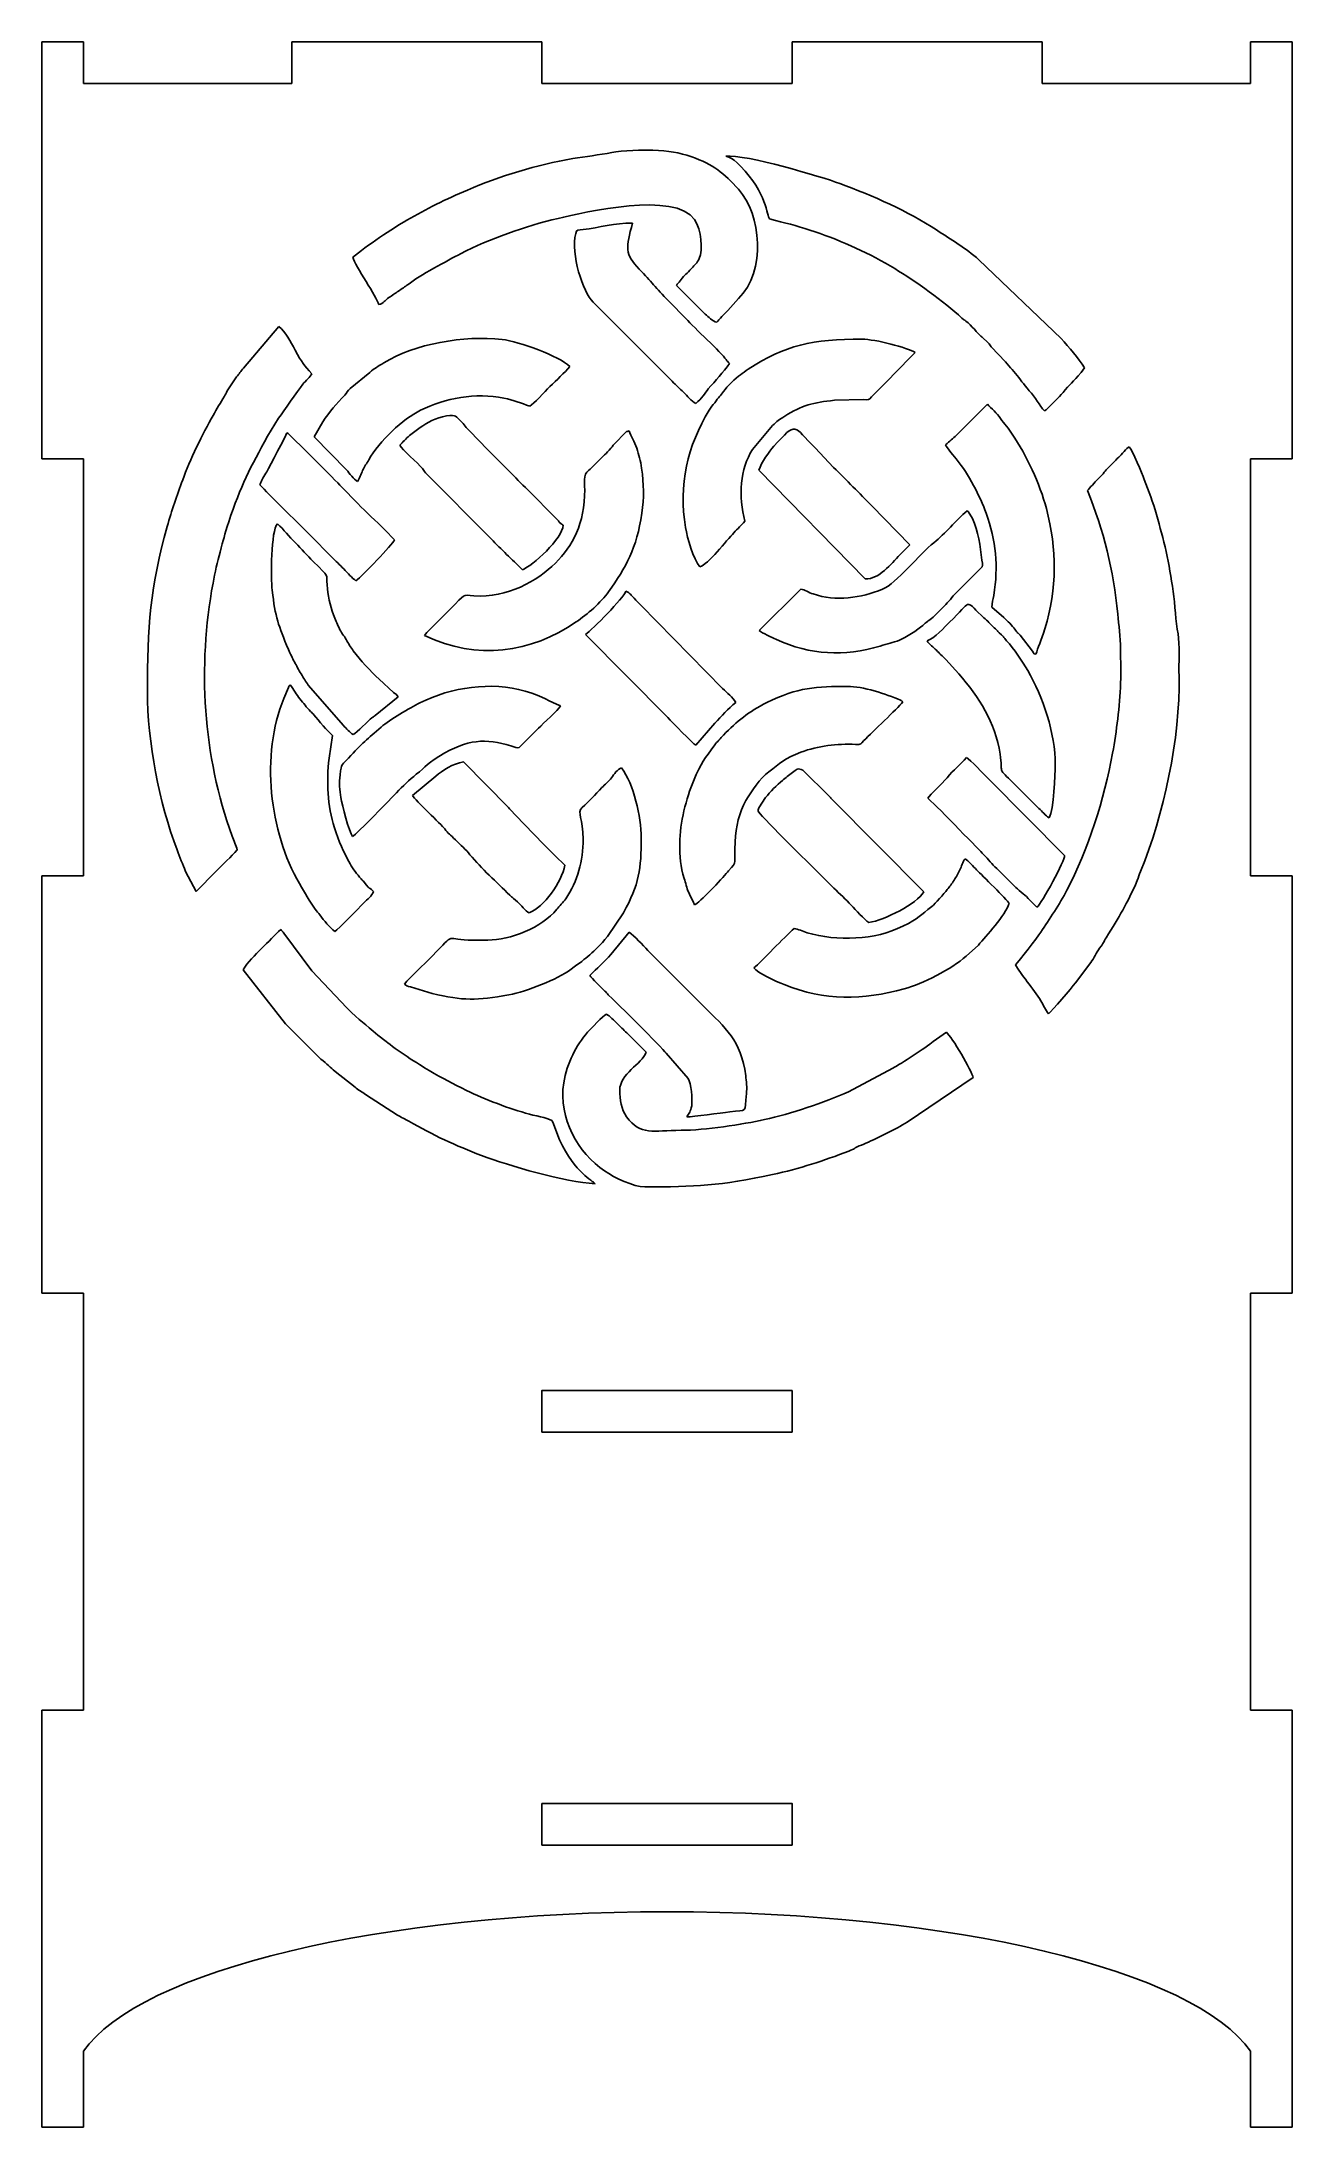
# Model space of a CAD drawing. Header units: millimetres. Extents: x -150 to 0, y 0 to 250.
import ezdxf

# ---------------------------------------------------------------- set-up
doc = ezdxf.new("R2010")
doc.units = ezdxf.units.MM
doc.layers.get('0').update_dxf_attribs({"linetype": 'CONTINUOUS'})

msp = doc.modelspace()

# ---------------------------------------------------------------- linework, layer by layer
for p, q in [((-145, 250), (-150, 250)), ((-150, 250), (-150, 200)), ((-145, 245), (-145, 250)), ((-90, 250), (-120, 250)), ((-120, 250), (-120, 245)), ((-90, 245), (-90, 250)), ((-30, 250), (-60, 250)), ((-60, 250), (-60, 245)), ((-30, 245), (-30, 250)), ((0, 250), (-5, 250)), ((-5, 250), (-5, 245)), ((0, 200), (0, 250)), ((-120, 245), (-145, 245)), ((-60, 245), (-90, 245)), ((-5, 245), (-30, 245)), ((-62, 228.56), (-62.69, 228.76)), ((-37.59, 223.87), (-27.71, 214.44)), ((-70.41, 217.35), (-73.87, 220.76)), ((-74.38, 209.31), (-83.84, 218.77)), ((-74.78, 218.9), (-72.72, 216.79)), ((-66.43, 219.21), (-67.7, 217.78)), ((-125.81, 210.87), (-121.54, 215.87)), ((-45.22, 212.73), (-47.86, 210.05)), ((-37.25, 214.62), (-37.35, 214.7)), ((-37.22, 214.59), (-37.25, 214.62)), ((-36.48, 213.92), (-37.19, 214.57)), ((-34.41, 211.62), (-36.11, 213.41)), ((-113.01, 208.45), (-110.66, 210.36)), ((-127.74, 208.15), (-126.62, 209.82)), ((-51.42, 207.1), (-54.92, 207.02)), ((-40.26, 202.85), (-36.57, 206.55)), ((-121.58, 204.89), (-122.91, 202.72)), ((-117.33, 202.64), (-116.27, 204.42)), ((-113.43, 198.69), (-117.33, 202.64)), ((-105.89, 202.79), (-104.62, 203.75)), ((-98.68, 203.35), (-96.49, 201.08)), ((-81.23, 201.89), (-80.07, 203.06)), ((-62.35, 203.98), (-64.74, 201.13)), ((-150, 200), (-145, 200)), ((-145, 200), (-145, 150)), ((-57.23, 201.32), (-55.02, 198.97)), ((-5, 150), (-5, 200)), ((-5, 200), (0, 200)), ((-96.1, 190.39), (-103.98, 198.34)), ((-51.22, 185.61), (-63.97, 198.64)), ((-91.98, 196.55), (-88.02, 192.55)), ((-50.42, 194.36), (-45.86, 189.71)), ((-38.99, 193.77), (-38.88, 193.67)), ((-38.88, 193.67), (-38.35, 192.84)), ((-37.42, 186.81), (-40.49, 183.76)), ((-63.93, 179.43), (-58.95, 184.38)), ((-78.13, 182.46), (-68.33, 172.47)), ((-34.59, 180.98), (-36.05, 182.21)), ((-74.92, 168.98), (-84.78, 178.95)), ((-31.17, 176.93), (-32.63, 178.86)), ((-39.99, 174.21), (-41.57, 175.95)), ((-120.95, 171.27), (-120.41, 172.57)), ((-113.81, 168.03), (-118.02, 172.85)), ((-109.53, 173.57), (-107.82, 171.99)), ((-107.26, 171.47), (-110, 169.25)), ((-90.41, 167.71), (-92.45, 165.67)), ((-69.28, 168.3), (-71.54, 165.66)), ((-115.1, 166.85), (-115.52, 164.1)), ((-99.41, 163.69), (-94.02, 158.21)), ((-58.71, 162.68), (-55.53, 159.55)), ((-105.51, 159.63), (-102.73, 161.98)), ((-36.4, 161.6), (-27.32, 152.44)), ((-30.39, 158.1), (-33.76, 161.43)), ((-63.99, 158.15), (-63.17, 159.39)), ((-55.27, 159.24), (-44.19, 148.08)), ((-145, 150), (-150, 150)), ((-150, 150), (-150, 100)), ((-131.48, 148.12), (-132.74, 150.55)), ((-129.08, 150.58), (-131.48, 148.12)), ((-67.61, 150.62), (-67.74, 150.47)), ((0, 150), (-5, 150)), ((0, 100), (0, 150)), ((-92.94, 146.89), (-93.41, 147.3)), ((-80.22, 145.58), (-82.13, 142.73)), ((-120.95, 143.14), (-117.58, 138.64)), ((-81.74, 140.59), (-79.54, 143.28)), ((-98.83, 142.31), (-96.5, 142.31)), ((-77.3, 141.08), (-70.61, 134.38)), ((-37.64, 141.71), (-39.13, 140.39)), ((-120.77, 132.26), (-125.85, 138.73)), ((-117.58, 138.64), (-113.4, 134.19)), ((-24.17, 139.61), (-26.02, 137.18)), ((-103.15, 135.9), (-105.76, 136.69)), ((-81.55, 135.27), (-82.05, 135.76)), ((-116.53, 128.05), (-120.77, 132.26)), ((-109.67, 130.93), (-108.69, 130.17)), ((-79.83, 131.18), (-77.49, 128.87)), ((-43.06, 130.15), (-41.49, 131.26)), ((-72.48, 125.71), (-75.09, 128.74)), ((-112.42, 124.68), (-114.81, 126.57)), ((-53.25, 124.14), (-47.91, 126.95)), ((-38.29, 125.82), (-46.19, 120.48)), ((-107.32, 121.34), (-111.17, 123.81)), ((-88.68, 120.48), (-87.89, 118.36)), ((-150, 100), (-145, 100)), ((-145, 100), (-145, 50)), ((-5, 50), (-5, 100)), ((-5, 100), (0, 100)), ((-145, 50), (-150, 50)), ((-150, 50), (-150, 0)), ((0, 50), (-5, 50)), ((0, 0), (0, 50)), ((-145, 0), (-145, 9.11)), ((-5, 9.11), (-5, 0)), ((-150, 0), (-145, 0)), ((-5, 0), (0, 0))]:
    msp.add_line(p, q)
for points in [[(-60, 88.33), (-90, 88.33), (-90, 83.33), (-60, 83.33)], [(-90, 38.83), (-90, 33.83), (-60, 33.83), (-60, 38.83)]]:
    msp.add_lwpolyline(points, close=True)
msp.add_ellipse((-75, 5), major_axis=(-71.4, 0), ratio=0.291783, start_param=3.339947, end_param=6.084831)
for points in [[(-98.94, 232.22), (-95.1, 233.87), (-90.55, 235.26), (-86.3, 235.99)], [(-86.3, 235.99), (-84.77, 236.26), (-83.15, 236.41), (-81.61, 236.72)], [(-81.61, 236.72), (-80.5, 236.95), (-77.71, 237.03), (-76.7, 237)], [(-76.7, 237), (-74.78, 236.93), (-73.59, 236.73), (-72.04, 236.2)], [(-72.04, 236.2), (-69.45, 235.31), (-68.19, 234.25), (-66.42, 232.31)], [(-67.96, 236.28), (-65.53, 236.52), (-56.5, 233.81), (-54.28, 233)], [(-66.17, 235.08), (-67.38, 236.31), (-67.91, 236.25), (-67.96, 236.28)], [(-62.69, 228.76), (-63.04, 229.12), (-63.02, 231.87), (-66.17, 235.08)], [(-54.28, 233), (-50.33, 231.56), (-46.07, 229.67), (-42.67, 227.43)], [(-106.19, 228.61), (-105.04, 229.25), (-103.89, 229.88), (-102.66, 230.51)], [(-102.66, 230.51), (-101.46, 231.11), (-100.24, 231.67), (-98.94, 232.22)], [(-71.7, 228.68), (-74.01, 232.12), (-84.89, 229.56), (-88.06, 228.82)], [(-66.42, 232.31), (-63.66, 229.3), (-63.11, 222.51), (-66.43, 219.21)], [(-112.69, 224.16), (-111.06, 225.51), (-107.91, 227.66), (-106.19, 228.61)], [(-88.06, 228.82), (-92.03, 227.88), (-96.29, 226.38), (-99.75, 224.59)], [(-85.06, 227.48), (-83.08, 227.71), (-81.28, 228.28), (-79.13, 228.25)], [(-79.13, 228.25), (-79.94, 225.37), (-80.07, 224.51), (-78.32, 222.73)], [(-71.13, 224.02), (-70.66, 225.05), (-70.87, 227.45), (-71.7, 228.68)], [(-57.24, 227.21), (-58.95, 227.78), (-60.27, 228.17), (-62, 228.56)], [(-83.84, 218.77), (-85.11, 220.01), (-86.56, 224.55), (-85.95, 227.01)], [(-85.95, 227.01), (-85.83, 227.54), (-85.65, 227.4), (-85.06, 227.48)], [(-47.69, 222.8), (-50.62, 224.59), (-54.01, 226.12), (-57.24, 227.21)], [(-42.67, 227.43), (-40.93, 226.28), (-39.18, 225.26), (-37.59, 223.87)], [(-109.55, 218.48), (-109.8, 219.38), (-112.38, 223.13), (-112.69, 224.16)], [(-99.75, 224.59), (-101.3, 223.78), (-104.7, 221.95), (-106.06, 220.91)], [(-78.32, 222.73), (-76.85, 221.21), (-76.39, 220.52), (-74.78, 218.9)], [(-73.41, 221.35), (-72.75, 222.24), (-72.71, 222.06), (-72.01, 222.86)], [(-72.01, 222.86), (-71.67, 223.23), (-71.39, 223.47), (-71.13, 224.02)], [(-39.64, 216.87), (-41.72, 218.86), (-45.27, 221.34), (-47.69, 222.8)], [(-107.21, 220.11), (-107.57, 219.86), (-107.98, 219.58), (-108.35, 219.32)], [(-106.06, 220.91), (-106.43, 220.62), (-106.8, 220.39), (-107.21, 220.11)], [(-73.87, 220.76), (-73.73, 220.99), (-73.57, 221.12), (-73.41, 221.35)], [(-108.35, 219.32), (-108.79, 219.01), (-109.02, 218.63), (-109.55, 218.48)], [(-67.7, 217.78), (-68.04, 217.46), (-68.82, 216.66), (-69.01, 216.37)], [(-121.54, 215.87), (-120.76, 215.2), (-120.16, 214.06), (-119.59, 213.01)], [(-72.72, 216.79), (-71.75, 215.74), (-68.48, 212.73), (-67.91, 211.89)], [(-69.01, 216.37), (-69.59, 216.51), (-70.04, 217.01), (-70.41, 217.35)], [(-39.14, 216.5), (-39.41, 216.7), (-39.39, 216.63), (-39.64, 216.87)], [(-37.35, 214.7), (-37.71, 215), (-38.49, 216.02), (-39.14, 216.5)], [(-119.59, 213.01), (-118.76, 211.45), (-118.53, 211.31), (-117.6, 210.18)], [(-108.96, 211.49), (-105.32, 213.81), (-99.32, 214.81), (-94.79, 214.31)], [(-94.79, 214.31), (-92.75, 214.09), (-87.92, 212.29), (-86.64, 211.08)], [(-65.25, 210.76), (-60.81, 213.63), (-57.56, 214.38), (-51.58, 214.34)], [(-51.58, 214.34), (-50.02, 214.32), (-46.17, 213.36), (-45.22, 212.73)], [(-37.19, 214.57), (-37.2, 214.58), (-37.21, 214.58), (-37.22, 214.59)], [(-36.11, 213.41), (-36.3, 213.64), (-36.27, 213.68), (-36.48, 213.92)], [(-27.71, 214.44), (-26.78, 213.36), (-25.67, 212.11), (-24.93, 210.89)], [(-126.62, 209.82), (-126.37, 210.16), (-126.08, 210.5), (-125.81, 210.87)], [(-117.6, 210.18), (-117.77, 209.89), (-118.38, 209.29), (-118.66, 208.96)], [(-110.66, 210.36), (-110.09, 210.89), (-109.62, 211.07), (-108.96, 211.49)], [(-86.64, 211.08), (-87.3, 210.3), (-88.25, 209.43), (-89.06, 208.66)], [(-67.5, 211.44), (-68.25, 210.35), (-69.21, 209.37), (-70.05, 208.38)], [(-68.21, 208.09), (-67.85, 208.67), (-66.75, 209.7), (-66.2, 210.06)], [(-67.91, 211.89), (-67.75, 211.67), (-67.69, 211.63), (-67.5, 211.44)], [(-66.2, 210.06), (-65.87, 210.29), (-65.65, 210.5), (-65.25, 210.76)], [(-47.86, 210.05), (-48.77, 209.19), (-49.57, 208.35), (-50.46, 207.43)], [(-32.8, 209.74), (-33.39, 210.43), (-33.81, 210.98), (-34.41, 211.62)], [(-24.93, 210.89), (-26.08, 209.33), (-26.49, 209.18), (-27.24, 208.27)], [(-129.45, 205.19), (-128.99, 205.99), (-128.58, 206.68), (-128.08, 207.51)], [(-128.08, 207.51), (-127.98, 207.7), (-127.89, 207.89), (-127.74, 208.15)], [(-118.66, 208.96), (-119.38, 208.09), (-120.92, 205.72), (-121.58, 204.89)], [(-116.27, 204.42), (-115.52, 205.63), (-114.62, 206.62), (-113.65, 207.63)], [(-113.65, 207.63), (-113.36, 207.94), (-113.34, 208.14), (-113.01, 208.45)], [(-94.56, 207.27), (-97.97, 207.96), (-101.62, 207.27), (-104.56, 205.82)], [(-89.06, 208.66), (-89.69, 208.04), (-90.97, 206.58), (-91.45, 206.31)], [(-73, 207.96), (-73.53, 208.44), (-73.9, 208.81), (-74.38, 209.31)], [(-71.56, 206.65), (-72.09, 206.89), (-72.55, 207.57), (-73, 207.96)], [(-70.05, 208.38), (-70.44, 207.92), (-70.82, 207.16), (-71.56, 206.65)], [(-69.28, 206.73), (-68.82, 207.4), (-68.53, 207.56), (-68.21, 208.09)], [(-32.04, 208.75), (-32.37, 209.14), (-32.48, 209.36), (-32.8, 209.74)], [(-30.15, 206.27), (-30.72, 207.18), (-31.37, 207.96), (-32.04, 208.75)], [(-27.24, 208.27), (-27.99, 207.34), (-28.26, 207.16), (-29.09, 206.32)], [(-133.09, 197.48), (-132.26, 199.81), (-130.66, 203.04), (-129.45, 205.19)], [(-104.56, 205.82), (-106.63, 204.81), (-109.53, 202.1), (-110.76, 199.88)], [(-104.62, 203.75), (-103.7, 204.32), (-102.8, 204.93), (-101.43, 205.15)], [(-101.43, 205.15), (-100.25, 205.32), (-100.3, 205.07), (-99.74, 204.52)], [(-91.45, 206.31), (-92.53, 206.67), (-93.34, 207.03), (-94.56, 207.27)], [(-72.78, 191.77), (-73.63, 196.79), (-72.55, 201.61), (-69.93, 205.84)], [(-69.93, 205.84), (-69.71, 206.19), (-69.5, 206.41), (-69.28, 206.73)], [(-60.87, 205.12), (-61.54, 204.69), (-61.8, 204.5), (-62.35, 203.98)], [(-54.92, 207.02), (-57.43, 206.76), (-58.86, 206.4), (-60.87, 205.12)], [(-50.46, 207.43), (-50.82, 207.05), (-50.77, 207.02), (-51.42, 207.1)], [(-36.57, 206.55), (-36.08, 206), (-35.46, 205.5), (-35, 204.82)], [(-29.74, 205.77), (-30.02, 206), (-29.97, 205.98), (-30.15, 206.27)], [(-29.09, 206.32), (-29.41, 206), (-29.4, 205.93), (-29.74, 205.77)], [(-122.91, 202.72), (-124.94, 199.04), (-126.15, 196.73), (-127.57, 192.45)], [(-123.01, 198.46), (-122.63, 199.18), (-120.71, 202.69), (-120.59, 203.13)], [(-120.59, 203.13), (-120.16, 202.88), (-114.59, 197.2), (-114.07, 196.69)], [(-107.05, 201.63), (-106.69, 202.02), (-106.3, 202.41), (-105.89, 202.79)], [(-99.74, 204.52), (-99.37, 204.16), (-99.03, 203.62), (-98.68, 203.35)], [(-80.07, 203.06), (-79.79, 203.32), (-79.95, 203.24), (-79.55, 203.35)], [(-79.55, 203.35), (-79.29, 202.68), (-78.93, 202.07), (-78.63, 201.27)], [(-62.19, 201.5), (-59.4, 204.58), (-59.88, 203.94), (-57.23, 201.32)], [(-41.58, 201.69), (-41.1, 202.13), (-40.72, 202.39), (-40.26, 202.85)], [(-35, 204.82), (-34.78, 204.49), (-34.53, 204.22), (-34.27, 203.91)], [(-34.27, 203.91), (-34.01, 203.59), (-33.8, 203.25), (-33.59, 202.94)], [(-33.59, 202.94), (-31.87, 200.43), (-30.29, 197.04), (-29.49, 194.03)], [(-104.34, 198.85), (-104.84, 199.43), (-106.84, 201.19), (-107.05, 201.63)], [(-96.49, 201.08), (-94.95, 199.56), (-93.55, 198.11), (-91.98, 196.55)], [(-84.21, 198.77), (-83.68, 199.29), (-83.22, 199.74), (-82.71, 200.27)], [(-82.71, 200.27), (-82.43, 200.55), (-82.2, 200.76), (-81.93, 201.04)], [(-81.93, 201.04), (-81.62, 201.36), (-81.58, 201.54), (-81.23, 201.89)], [(-78.63, 201.27), (-78.36, 200.49), (-78.17, 199.75), (-78.04, 198.88)], [(-64.74, 201.13), (-66.24, 198.81), (-66.44, 195.49), (-65.66, 192.51)], [(-63.97, 198.64), (-63.71, 199.54), (-62.72, 200.91), (-62.19, 201.5)], [(-40.18, 199.84), (-40.47, 200.19), (-41.49, 201.36), (-41.58, 201.69)], [(-22.13, 198.88), (-21.67, 199.34), (-21.28, 199.73), (-20.82, 200.19)], [(-20.82, 200.19), (-20.52, 200.5), (-19.83, 201.28), (-19.56, 201.45)], [(-19.56, 201.45), (-19.16, 200.98), (-18.02, 198.23), (-17.75, 197.52)], [(-123.83, 196.9), (-123.7, 197.3), (-123.25, 198.03), (-123.01, 198.46)], [(-112.12, 197.29), (-112.56, 197.5), (-113.11, 198.3), (-113.43, 198.69)], [(-111.51, 198.6), (-111.69, 198.22), (-111.9, 197.57), (-112.12, 197.29)], [(-110.76, 199.88), (-111.03, 199.38), (-111.26, 199.19), (-111.51, 198.6)], [(-103.98, 198.34), (-104.18, 198.57), (-104.15, 198.61), (-104.34, 198.85)], [(-84.87, 196.3), (-84.87, 196.74), (-84.91, 197.46), (-84.87, 197.86)], [(-84.87, 197.86), (-84.83, 198.31), (-84.46, 198.51), (-84.21, 198.77)], [(-78.04, 198.88), (-77.76, 196.96), (-77.76, 195.32), (-78.02, 193.48)], [(-55.02, 198.97), (-53.41, 197.42), (-51.96, 195.88), (-50.42, 194.36)], [(-36.72, 193.49), (-37.42, 195.44), (-38.92, 198.31), (-40.18, 199.84)], [(-24.56, 196.19), (-24.32, 196.53), (-23.68, 197.19), (-23.32, 197.55)], [(-23.32, 197.55), (-23.11, 197.77), (-22.87, 197.96), (-22.7, 198.19)], [(-22.7, 198.19), (-22.44, 198.51), (-22.46, 198.56), (-22.13, 198.88)], [(-17.75, 197.52), (-17.21, 196.09), (-16.71, 194.79), (-16.3, 193.34)], [(-134.95, 191.88), (-134.4, 193.82), (-133.77, 195.59), (-133.09, 197.48)], [(-118.08, 191.13), (-119.45, 192.5), (-122.77, 195.7), (-123.83, 196.9)], [(-114.07, 196.69), (-112.98, 195.59), (-112, 194.5), (-110.89, 193.46)], [(-88.38, 187.51), (-86.33, 189.55), (-84.86, 192.21), (-84.87, 196.3)], [(-20.94, 181.39), (-21.44, 186.68), (-22.63, 191.39), (-24.56, 196.19)], [(-110.89, 193.46), (-109.78, 192.41), (-108.7, 191.37), (-107.69, 190.29)], [(-88.02, 192.55), (-87.81, 192.28), (-88.04, 192.49), (-87.74, 192.26)], [(-78.02, 193.48), (-78.63, 189.22), (-79.92, 187.04), (-82.02, 184.05)], [(-65.66, 192.51), (-66.08, 192.07), (-66.54, 191.61), (-66.98, 191.14)], [(-42.99, 189.95), (-41.59, 191.06), (-40.44, 192.57), (-38.99, 193.77)], [(-38.35, 192.84), (-37.64, 191.29), (-37.44, 189.56), (-37.23, 187.87)], [(-35.8, 183.63), (-35.24, 187.11), (-35.54, 190.21), (-36.72, 193.49)], [(-29.49, 194.03), (-28.21, 189.18), (-28.21, 184.43), (-29.67, 179.64)], [(-16.3, 193.34), (-15.87, 191.79), (-15.47, 190.47), (-15.13, 188.88)], [(-137.32, 172.14), (-137.36, 179.61), (-136.93, 184.87), (-134.95, 191.88)], [(-127.57, 192.45), (-128.12, 190.76), (-128.17, 190.35), (-128.61, 188.82)], [(-122.36, 184.25), (-122.54, 185.73), (-122.5, 191.4), (-121.73, 192.21)], [(-121.73, 192.21), (-120.97, 191.53), (-120.31, 190.68), (-119.57, 189.93)], [(-115.23, 188.25), (-116.17, 189.18), (-117.2, 190.26), (-118.08, 191.13)], [(-107.69, 190.29), (-107.94, 189.73), (-111.5, 185.99), (-112.32, 185.38)], [(-92.34, 186.71), (-93.6, 187.95), (-94.87, 189.15), (-96.1, 190.39)], [(-87.47, 192.06), (-87.48, 190.45), (-91.16, 187.16), (-92.34, 186.71)], [(-87.74, 192.26), (-87.68, 192.21), (-87.54, 192.11), (-87.47, 192.06)], [(-71.08, 187.04), (-71.83, 187.99), (-72.56, 190.49), (-72.78, 191.77)], [(-66.98, 191.14), (-67.84, 190.22), (-70.09, 187.32), (-71.08, 187.04)], [(-128.61, 188.82), (-128.93, 187.65), (-129.21, 186.36), (-129.45, 185.1)], [(-119.57, 189.93), (-118.81, 189.17), (-118.19, 188.47), (-117.42, 187.7)], [(-117.42, 187.7), (-115.37, 185.63), (-115.88, 186.34), (-115.77, 184.88)], [(-113.77, 186.8), (-114.25, 187.29), (-114.74, 187.77), (-115.23, 188.25)], [(-98.15, 183.58), (-94.18, 183.26), (-90.52, 185.38), (-88.38, 187.51)], [(-47.06, 188.49), (-48.13, 187.39), (-49.54, 185.54), (-51.22, 185.61)], [(-49.15, 184.37), (-47.54, 185.04), (-44.64, 188.64), (-42.99, 189.95)], [(-45.86, 189.71), (-46.26, 189.29), (-46.62, 188.95), (-47.06, 188.49)], [(-37.23, 187.87), (-37.15, 187.22), (-37.02, 187.2), (-37.42, 186.81)], [(-15.13, 188.88), (-14.82, 187.36), (-14.52, 185.74), (-14.28, 184.11)], [(-129.45, 185.1), (-131.31, 175.08), (-130.67, 164.46), (-127.17, 154.77)], [(-112.32, 185.38), (-112.77, 185.71), (-113.28, 186.32), (-113.77, 186.8)], [(-120.4, 177.16), (-121.62, 180.06), (-121.97, 180.96), (-122.36, 184.25)], [(-115.77, 184.88), (-115.68, 183.68), (-115.42, 182.46), (-115, 181.3)], [(-101, 181.98), (-99.11, 183.87), (-99.6, 183.7), (-98.15, 183.58)], [(-82.02, 184.05), (-82.89, 182.8), (-84.58, 181.33), (-85.88, 180.45)], [(-84.78, 178.95), (-83.94, 179.56), (-80.18, 183.3), (-79.95, 184.13)], [(-79.95, 184.13), (-79.47, 183.95), (-79.28, 183.6), (-78.95, 183.29)], [(-78.95, 183.29), (-78.65, 182.99), (-78.43, 182.76), (-78.13, 182.46)], [(-58.95, 184.38), (-58.51, 184.3), (-57.98, 183.97), (-57.48, 183.8)], [(-57.48, 183.8), (-54.74, 182.87), (-51.72, 183.31), (-49.15, 184.37)], [(-41.2, 182.92), (-41.45, 182.64), (-41.65, 182.45), (-41.92, 182.18)], [(-40.49, 183.76), (-40.75, 183.5), (-40.92, 183.25), (-41.2, 182.92)], [(-41.11, 180.41), (-38.41, 183.05), (-39.3, 183.14), (-37.32, 181.26)], [(-36.05, 182.21), (-36.04, 182.73), (-35.87, 183.14), (-35.8, 183.63)], [(-14.28, 184.11), (-14.04, 182.49), (-14, 180.51), (-13.71, 179.02)], [(-115, 181.3), (-114.8, 180.73), (-114.6, 180.3), (-114.33, 179.74)], [(-85.88, 180.45), (-91.37, 176.71), (-97.77, 175.79), (-104.07, 178.82)], [(-104.07, 178.82), (-103.86, 179.22), (-102.93, 180.03), (-102.55, 180.42)], [(-102.55, 180.42), (-102.02, 180.97), (-101.54, 181.44), (-101, 181.98)], [(-44.32, 180.02), (-44.92, 179.5), (-46.38, 178.56), (-47.12, 178.27)], [(-43.91, 180.4), (-44.08, 180.25), (-44.17, 180.16), (-44.32, 180.02)], [(-43.45, 180.72), (-43.66, 180.56), (-43.69, 180.58), (-43.91, 180.4)], [(-43.81, 178.18), (-43, 178.43), (-41.62, 179.9), (-41.11, 180.41)], [(-41.92, 182.18), (-42.33, 181.77), (-43.02, 181.05), (-43.45, 180.72)], [(-37.32, 181.26), (-36.85, 180.82), (-36.51, 180.51), (-36.07, 180.07)], [(-36.07, 180.07), (-35.84, 179.84), (-35.67, 179.68), (-35.45, 179.45)], [(-33.27, 179.58), (-33.55, 179.96), (-34.23, 180.61), (-34.59, 180.98)], [(-20.6, 177.19), (-20.59, 178.61), (-20.82, 180.11), (-20.94, 181.39)], [(-114.33, 179.74), (-114.17, 179.41), (-114.12, 179.24), (-113.92, 178.99)], [(-113.92, 178.99), (-113.7, 178.71), (-113.66, 178.67), (-113.48, 178.35)], [(-113.48, 178.35), (-113.23, 177.91), (-112.91, 177.35), (-112.63, 176.98)], [(-61.93, 178.37), (-62.37, 178.57), (-63.61, 179.11), (-63.93, 179.43)], [(-49.42, 177.56), (-53.77, 176.25), (-57.79, 176.48), (-61.93, 178.37)], [(-47.12, 178.27), (-47.92, 177.95), (-48.57, 177.82), (-49.42, 177.56)], [(-42.69, 177.05), (-43.01, 177.37), (-43.59, 177.81), (-43.81, 178.18)], [(-35.45, 179.45), (-35.35, 179.34), (-35.26, 179.22), (-35.16, 179.14)], [(-35.16, 179.14), (-34.25, 178.36), (-35.01, 179.02), (-34.27, 178.2)], [(-34.27, 178.2), (-33.37, 177.21), (-32.41, 175.75), (-31.74, 174.61)], [(-32.63, 178.86), (-33.04, 179.3), (-32.74, 178.83), (-33.27, 179.58)], [(-29.67, 179.64), (-30.13, 178.13), (-30.51, 177.42), (-30.76, 176.57)], [(-13.71, 179.02), (-13.48, 177.75), (-13.63, 175.44), (-13.59, 173.94)], [(-119.68, 175.65), (-119.95, 176.16), (-120.17, 176.6), (-120.4, 177.16)], [(-118.89, 174.21), (-119.19, 174.69), (-119.44, 175.21), (-119.68, 175.65)], [(-112.63, 176.98), (-111.79, 175.81), (-110.56, 174.56), (-109.53, 173.57)], [(-41.57, 175.95), (-41.98, 176.38), (-42.3, 176.65), (-42.69, 177.05)], [(-30.76, 176.57), (-31.12, 176.72), (-30.93, 176.55), (-31.17, 176.93)], [(-20.6, 173.11), (-20.54, 174.79), (-20.6, 175.58), (-20.6, 177.19)], [(-120.41, 172.57), (-120.29, 172.81), (-120.33, 172.76), (-120.18, 172.91)], [(-120.18, 172.91), (-119.78, 172.33), (-119.45, 171.73), (-119.04, 171.25)], [(-118.02, 172.85), (-118.33, 173.32), (-118.58, 173.71), (-118.89, 174.21)], [(-104.63, 170.75), (-100.83, 172.64), (-96.13, 173.33), (-92.02, 172.16)], [(-63.02, 170.78), (-59.33, 172.63), (-57.04, 172.72), (-53.32, 172.72)], [(-53.32, 172.72), (-51.57, 172.72), (-48.69, 171.83), (-47.01, 171.07)], [(-35.05, 164.6), (-35.64, 168.44), (-37.57, 171.44), (-39.99, 174.21)], [(-31.74, 174.61), (-29.9, 171.48), (-28.43, 167.13), (-28.43, 163.32)], [(-21.55, 164.73), (-21.08, 167.36), (-20.71, 170.27), (-20.6, 173.11)], [(-13.59, 173.94), (-13.42, 166.6), (-15.43, 157.2), (-18.21, 150.53)], [(-133.77, 153.12), (-135.9, 158.79), (-137.32, 166.02), (-137.32, 172.14)], [(-119.08, 149.08), (-122.68, 155.24), (-123.77, 164.55), (-120.95, 171.27)], [(-119.04, 171.25), (-118.56, 170.68), (-118.27, 170.26), (-117.75, 169.72)], [(-109.28, 167.85), (-108.26, 168.75), (-105.88, 170.13), (-104.63, 170.75)], [(-107.82, 171.99), (-107.5, 171.78), (-107.46, 171.81), (-107.26, 171.47)], [(-92.02, 172.16), (-89.69, 171.5), (-89.2, 170.92), (-87.76, 170.39)], [(-87.76, 170.39), (-88.01, 169.91), (-89.87, 168.27), (-90.41, 167.71)], [(-66.73, 170.79), (-67.76, 170.01), (-68.38, 169.19), (-69.28, 168.3)], [(-68.33, 172.47), (-67.77, 171.91), (-67.15, 171.42), (-66.73, 170.79)], [(-68.23, 166.87), (-66.59, 168.57), (-65.24, 169.67), (-63.02, 170.78)], [(-46.7, 170.88), (-47.49, 169.96), (-50.27, 167.36), (-51.38, 166.22)], [(-47.01, 171.07), (-46.8, 170.98), (-46.92, 171.03), (-46.82, 170.97)], [(-46.82, 170.97), (-46.8, 170.96), (-46.77, 170.9), (-46.76, 170.93)], [(-46.76, 170.93), (-46.75, 170.94), (-46.73, 170.9), (-46.7, 170.88)], [(-117.75, 169.72), (-117.61, 169.57), (-117.49, 169.48), (-117.36, 169.33)], [(-117.36, 169.33), (-116.77, 168.63), (-115.76, 167.33), (-115.1, 166.85)], [(-112.64, 166.94), (-113.01, 167.2), (-113.46, 167.67), (-113.81, 168.03)], [(-113.22, 164.12), (-111.63, 165.87), (-110.9, 166.43), (-109.28, 167.85)], [(-110.39, 168.96), (-110.84, 168.59), (-112.17, 167.21), (-112.64, 166.94)], [(-110, 169.25), (-110.18, 169.1), (-110.26, 169.06), (-110.39, 168.96)], [(-71.54, 165.66), (-71.93, 165.91), (-74.36, 168.43), (-74.92, 168.98)], [(-93.13, 165.41), (-96.29, 166.44), (-98.45, 166.54), (-101.63, 164.75)], [(-92.45, 165.67), (-92.72, 165.4), (-92.74, 165.29), (-93.13, 165.41)], [(-71.83, 161.36), (-70.82, 163.75), (-70.56, 163.94), (-69.28, 165.7)], [(-69.28, 165.7), (-69.03, 166.04), (-68.55, 166.53), (-68.23, 166.87)], [(-52.38, 165.77), (-54.61, 165.86), (-56.89, 165.59), (-58.93, 164.84)], [(-51.38, 166.22), (-51.8, 165.79), (-51.67, 165.75), (-52.38, 165.77)], [(-115.52, 164.1), (-115.88, 161.32), (-115.71, 158.43), (-114.9, 155.78)], [(-114.22, 162.12), (-114.07, 163.55), (-113.92, 163.33), (-113.22, 164.12)], [(-101.63, 164.75), (-103.79, 163.55), (-103.88, 163.08), (-105.07, 162.18)], [(-102.73, 161.98), (-101.87, 162.63), (-100.71, 163.46), (-99.41, 163.69)], [(-81.66, 161.77), (-81.35, 162.21), (-80.96, 162.78), (-80.44, 162.94)], [(-80.44, 162.94), (-79.02, 161.05), (-78.09, 157.06), (-78.09, 154.58)], [(-58.93, 164.84), (-60.87, 164.11), (-61.47, 163.47), (-62.77, 162.49)], [(-59.96, 162.4), (-59.49, 162.75), (-59.27, 162.99), (-58.71, 162.68)], [(-41.4, 161.78), (-40.68, 162.71), (-39.78, 163.35), (-39.08, 164.19)], [(-39.08, 164.19), (-38.65, 163.98), (-36.98, 162.16), (-36.4, 161.6)], [(-33.76, 161.43), (-35.38, 163.05), (-34.68, 162.17), (-35.05, 164.6)], [(-28.43, 163.32), (-28.43, 162.17), (-28.6, 157.95), (-29.16, 156.96)], [(-27.04, 148.29), (-24.53, 153.09), (-22.54, 159.24), (-21.55, 164.73)], [(-114.12, 159.4), (-114.27, 160.27), (-114.32, 161.14), (-114.22, 162.12)], [(-105.07, 162.18), (-105.92, 161.55), (-106.68, 160.74), (-107.43, 159.98)], [(-85.17, 158.19), (-84.34, 159), (-83.62, 159.71), (-82.81, 160.59)], [(-82.81, 160.59), (-82.46, 160.96), (-81.94, 161.37), (-81.66, 161.77)], [(-73.47, 153.9), (-73.47, 156.38), (-72.67, 159.37), (-71.83, 161.36)], [(-62.77, 162.49), (-63.89, 161.65), (-64.79, 160.23), (-65.53, 159.03)], [(-63.17, 159.39), (-62.67, 160.08), (-61.79, 160.9), (-61.16, 161.45)], [(-61.16, 161.45), (-60.77, 161.8), (-60.4, 162.07), (-59.96, 162.4)], [(-43.72, 159.32), (-43.46, 159.78), (-42, 161.01), (-41.4, 161.78)], [(-112.72, 154.72), (-113.14, 155.26), (-113.97, 158.52), (-114.12, 159.4)], [(-107.43, 159.98), (-107.99, 159.43), (-112.21, 155.03), (-112.72, 154.72)], [(-101.66, 155.63), (-102.04, 156.15), (-105.26, 159.11), (-105.51, 159.63)], [(-94.02, 158.21), (-93.58, 157.67), (-87.77, 151.65), (-87.25, 151.31)], [(-85.06, 154.39), (-85.06, 156.91), (-85.84, 157.55), (-85.17, 158.19)], [(-65.53, 159.03), (-66.36, 157.67), (-66.73, 155.89), (-66.83, 154.1)], [(-63.84, 157.45), (-64.09, 157.74), (-64.15, 157.78), (-63.99, 158.15)], [(-55.53, 159.55), (-55.38, 159.4), (-55.39, 159.4), (-55.27, 159.24)], [(-37.19, 152.75), (-37.83, 153.38), (-43.27, 159.01), (-43.72, 159.32)], [(-29.81, 157.52), (-29.99, 157.7), (-30.17, 157.89), (-30.39, 158.1)], [(-29.16, 156.96), (-29.48, 157.13), (-29.51, 157.22), (-29.81, 157.52)], [(-114.9, 155.78), (-114.37, 154.07), (-113.81, 152.96), (-113.02, 151.46)], [(-100.36, 154.32), (-101.03, 154.98), (-101.24, 155.05), (-101.66, 155.63)], [(-54.98, 148.55), (-56.89, 150.46), (-62.49, 155.92), (-63.84, 157.45)], [(-132.74, 150.55), (-133.08, 151.42), (-133.43, 152.21), (-133.77, 153.12)], [(-126.57, 153.12), (-127.25, 152.32), (-128.28, 151.39), (-129.08, 150.58)], [(-127.17, 154.77), (-126.98, 154.25), (-126.66, 153.65), (-126.57, 153.12)], [(-98.63, 152.55), (-99.11, 153.15), (-99.8, 153.75), (-100.36, 154.32)], [(-93.87, 147.7), (-95.39, 149.23), (-97.3, 150.91), (-98.63, 152.55)], [(-87.14, 147.26), (-85.71, 149.37), (-85.05, 151.83), (-85.06, 154.39)], [(-78.09, 154.58), (-78.09, 150.85), (-78.32, 149), (-80.22, 145.58)], [(-72.94, 149.7), (-73.39, 151.12), (-73.47, 152.32), (-73.47, 153.9)], [(-66.83, 154.1), (-66.99, 151.23), (-66.48, 151.91), (-67.61, 150.62)], [(-35.67, 151.08), (-36.19, 151.6), (-36.65, 152.22), (-37.19, 152.75)], [(-113.02, 151.46), (-112.68, 150.81), (-112.17, 150.2), (-111.69, 149.66)], [(-87.25, 151.31), (-87.64, 149.23), (-89.75, 146.27), (-91.55, 145.56)], [(-67.74, 150.47), (-68.46, 149.6), (-71.1, 146.8), (-71.69, 146.52)], [(-40.57, 149.49), (-40.3, 149.88), (-40.11, 150.28), (-39.88, 150.74)], [(-39.88, 150.74), (-39.68, 151.11), (-39.52, 151.71), (-39.25, 152.05)], [(-39.25, 152.05), (-38.83, 151.8), (-38.25, 151.12), (-37.86, 150.73)], [(-37.86, 150.73), (-37.24, 150.08), (-34.23, 147.15), (-33.96, 146.72)], [(-33.99, 149.46), (-34.56, 150.02), (-35.1, 150.53), (-35.67, 151.08)], [(-27.32, 152.44), (-27.19, 151.99), (-30.08, 146.65), (-30.63, 146.25)], [(-18.21, 150.53), (-18.36, 150.19), (-18.43, 149.81), (-18.59, 149.44)], [(-117.19, 146.02), (-117.88, 146.97), (-118.43, 147.97), (-119.08, 149.08)], [(-111.69, 149.66), (-111.56, 149.51), (-111.44, 149.39), (-111.34, 149.26)], [(-111.34, 149.26), (-110.3, 147.99), (-111.1, 148.97), (-110.19, 148.12)], [(-110.19, 148.12), (-110.37, 147.63), (-110.97, 147.16), (-111.33, 146.8)], [(-93.41, 147.3), (-93.62, 147.5), (-93.64, 147.47), (-93.87, 147.7)], [(-72.4, 148.01), (-72.66, 148.62), (-72.76, 149.13), (-72.94, 149.7)], [(-71.69, 146.52), (-71.8, 146.86), (-72.2, 147.54), (-72.4, 148.01)], [(-52.89, 146.47), (-53.58, 147.2), (-54.27, 147.85), (-54.98, 148.55)], [(-44.19, 148.08), (-45, 146.67), (-48.92, 144.7), (-50.8, 144.41)], [(-43.23, 146.34), (-42.83, 146.65), (-41.81, 147.87), (-41.39, 148.37)], [(-41.39, 148.37), (-41.08, 148.74), (-40.84, 149.07), (-40.57, 149.49)], [(-32.28, 147.87), (-33, 148.4), (-33.36, 148.82), (-33.99, 149.46)], [(-30.63, 146.25), (-31.17, 146.74), (-31.76, 147.47), (-32.28, 147.87)], [(-30.17, 143.27), (-29.14, 144.8), (-27.9, 146.66), (-27.04, 148.29)], [(-18.59, 149.44), (-19.87, 146.58), (-20.72, 145.18), (-22.33, 142.6)], [(-116.63, 145.32), (-116.83, 145.59), (-116.99, 145.73), (-117.19, 146.02)], [(-114.84, 143.33), (-115.5, 143.86), (-116.12, 144.62), (-116.63, 145.32)], [(-111.33, 146.8), (-112.05, 146.07), (-114.38, 143.66), (-114.84, 143.33)], [(-96.5, 142.31), (-93.83, 142.31), (-89.98, 143.79), (-88.21, 146)], [(-91.55, 145.56), (-91.94, 145.79), (-92.53, 146.53), (-92.94, 146.89)], [(-88.21, 146), (-87.9, 146.41), (-87.46, 146.78), (-87.14, 147.26)], [(-50.8, 144.41), (-51.33, 144.8), (-52.39, 145.93), (-52.89, 146.47)], [(-46.7, 143.98), (-44.76, 144.95), (-44.61, 145.28), (-43.23, 146.34)], [(-33.96, 146.72), (-34.39, 145.23), (-36.78, 142.83), (-37.64, 141.71)], [(-123.66, 141.27), (-122.78, 142.09), (-122.08, 142.93), (-121.31, 143.57)], [(-121.31, 143.57), (-121.19, 143.43), (-121.06, 143.29), (-120.95, 143.14)], [(-103.75, 139.8), (-100.22, 143.34), (-101.77, 142.45), (-98.83, 142.31)], [(-82.13, 142.73), (-83.9, 140.71), (-84.54, 140.26), (-86.48, 138.84)], [(-79.54, 143.28), (-78.87, 142.75), (-77.95, 141.73), (-77.3, 141.08)], [(-64.58, 138.97), (-63.62, 139.75), (-60.94, 142.68), (-59.76, 143.7)], [(-59.76, 143.7), (-59.27, 143.65), (-58.69, 143.35), (-58.2, 143.19)], [(-58.2, 143.19), (-54.59, 142.15), (-50.07, 142.29), (-46.7, 143.98)], [(-33.22, 139.35), (-32.7, 139.85), (-30.64, 142.57), (-30.17, 143.27)], [(-22.33, 142.6), (-22.65, 142.07), (-22.58, 142.04), (-23.11, 141.35)], [(-125.85, 138.73), (-125.29, 139.64), (-124.4, 140.55), (-123.66, 141.27)], [(-84.25, 138.08), (-83.44, 138.88), (-82.49, 139.74), (-81.74, 140.59)], [(-39.13, 140.39), (-40.84, 138.84), (-44.4, 137.04), (-46.55, 136.46)], [(-23.11, 141.35), (-23.54, 140.8), (-23.79, 140.14), (-24.17, 139.61)], [(-106.48, 137.04), (-105.78, 137.9), (-104.58, 138.96), (-103.75, 139.8)], [(-86.48, 138.84), (-88.25, 137.55), (-91.71, 136.18), (-93.99, 135.75)], [(-82.47, 136.2), (-82.87, 136.6), (-84.02, 137.73), (-84.25, 138.08)], [(-60.93, 136.97), (-61.89, 137.35), (-64.21, 138.4), (-64.58, 138.97)], [(-30.17, 135.04), (-31.03, 136.39), (-32.63, 138.35), (-33.22, 139.35)], [(-105.76, 136.69), (-106.16, 136.81), (-106.27, 136.8), (-106.48, 137.04)], [(-93.99, 135.75), (-97.8, 135.04), (-99.48, 135.04), (-103.15, 135.9)], [(-82.05, 135.76), (-82.2, 135.94), (-82.3, 136.04), (-82.47, 136.2)], [(-75.09, 128.74), (-75.58, 129.4), (-81.37, 135.14), (-81.55, 135.27)], [(-46.55, 136.46), (-51.5, 135.13), (-56.12, 135), (-60.93, 136.97)], [(-29.25, 133.47), (-29.58, 133.87), (-29.85, 134.54), (-30.17, 135.04)], [(-26.02, 137.18), (-26.47, 136.58), (-28.86, 133.77), (-29.25, 133.47)], [(-113.4, 134.19), (-111.77, 132.57), (-111.29, 132.3), (-109.67, 130.93)], [(-84.53, 131.26), (-84.12, 131.71), (-82.71, 133.23), (-82.24, 133.42)], [(-82.24, 133.42), (-81.9, 133.23), (-81.29, 132.63), (-81, 132.34)], [(-70.61, 134.38), (-67.99, 131.76), (-66.12, 130.33), (-65.56, 126.05)], [(-108.69, 130.17), (-107.59, 129.23), (-104.76, 127.4), (-103.54, 126.68)], [(-86.31, 128.57), (-85.87, 129.49), (-85.17, 130.53), (-84.53, 131.26)], [(-81, 132.34), (-80.59, 131.92), (-80.24, 131.59), (-79.83, 131.18)], [(-47.91, 126.95), (-46.92, 127.49), (-43.99, 129.4), (-43.06, 130.15)], [(-41.49, 131.26), (-40.87, 130.78), (-38.38, 126.58), (-38.29, 125.82)], [(-114.81, 126.57), (-115.4, 127.02), (-115.72, 127.47), (-116.53, 128.05)], [(-87.39, 125.18), (-87.19, 126.45), (-86.81, 127.5), (-86.31, 128.57)], [(-77.49, 128.87), (-78.05, 127.43), (-80.67, 126.3), (-80.67, 124.3)], [(-103.54, 126.68), (-101.83, 125.66), (-100.79, 125.15), (-99.04, 124.29)], [(-82.49, 114.64), (-85.65, 116.78), (-88.04, 120.95), (-87.39, 125.18)], [(-72.04, 122.46), (-71.93, 123.21), (-72.05, 125.18), (-72.48, 125.71)], [(-65.56, 126.05), (-65.47, 125.41), (-65.4, 124.6), (-65.47, 123.91)], [(-111.17, 123.81), (-111.57, 124.11), (-112.02, 124.35), (-112.42, 124.68)], [(-99.04, 124.29), (-96.87, 123.21), (-93.87, 122.09), (-91.51, 121.44)], [(-80.67, 124.3), (-80.67, 123.25), (-80.48, 121.98), (-79.86, 121.14)], [(-65.47, 123.91), (-65.68, 121.45), (-65.33, 122.02), (-67.46, 121.73)], [(-63.3, 120.79), (-60.21, 121.46), (-56.13, 122.84), (-53.25, 124.14)], [(-105.95, 120.59), (-106.38, 120.84), (-106.92, 121.08), (-107.32, 121.34)], [(-97.24, 116.49), (-100.32, 117.64), (-103.12, 118.98), (-105.95, 120.59)], [(-91.51, 121.44), (-90.37, 121.12), (-88.95, 121.03), (-88.68, 120.48)], [(-79.86, 121.14), (-78.12, 118.81), (-76.74, 119.5), (-73.31, 119.51)], [(-73.31, 119.51), (-70.48, 119.52), (-65.93, 120.21), (-63.3, 120.79)], [(-72.61, 121.13), (-72.36, 121.65), (-72.15, 121.67), (-72.04, 122.46)], [(-67.46, 121.73), (-68.55, 121.58), (-71.9, 121.1), (-72.61, 121.13)], [(-46.19, 120.48), (-47.68, 119.6), (-49.57, 118.67), (-51.14, 117.95)], [(-87.89, 118.36), (-86, 114.33), (-83.9, 113.49), (-83.63, 113.1)], [(-52.18, 117.54), (-52.68, 117.29), (-52.37, 117.33), (-53.2, 117.01)], [(-51.14, 117.95), (-51.46, 117.81), (-51.88, 117.68), (-52.18, 117.54)], [(-83.63, 113.1), (-87.21, 113.3), (-94.02, 115.27), (-97.24, 116.49)], [(-53.2, 117.01), (-56.15, 115.87), (-59.08, 114.91), (-62.34, 114.21)], [(-77.67, 112.73), (-79.02, 112.73), (-81.28, 113.81), (-82.49, 114.64)], [(-62.34, 114.21), (-68.58, 112.87), (-71.69, 112.72), (-77.67, 112.73)]]:
    msp.add_open_spline(points, degree=3)

doc.saveas('drawing.dxf')
